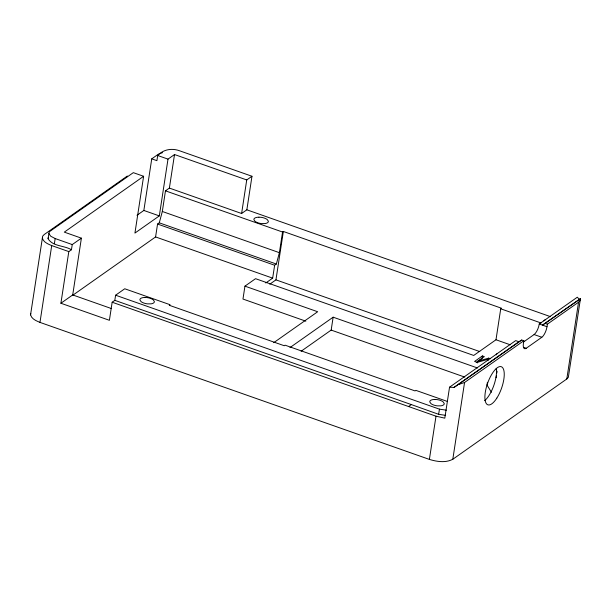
<?xml version="1.0" encoding="UTF-8"?>
<svg xmlns="http://www.w3.org/2000/svg" width="611" height="611" viewBox="0 0 611 611"><rect width="100%" height="100%" fill="white"/><g stroke="black" fill="none" stroke-linecap="round" stroke-linejoin="round"><path stroke-width="0.92" d="M523.619 347.376L526.201 348.278L541.835 337.264A8.653 3.17 -70.6 0 0 546.998 326.725L547.395 324.143L578.548 302.201L580.076 300.566L580.45 298.672L542.469 325.128L580.45 298.672L568.329 377.346L566.802 378.98L452.812 459.258C445.618 463.085 436.865 461.672 429.388 459.411L39.975 322.394C36.309 320.867 31.734 319.095 30.55 314.879L42.663 236.174L44.198 234.54L127.348 176.014M143.616 176.281L64.308 232.134L81.393 238.153L72.243 244.576L71.449 249.754C64.453 245.416 52.554 246.531 48.086 238.702L49.124 232.264L50.148 231.172L133.305 172.653L143.616 176.281L134.932 233.074L159.318 215.897L168.002 159.127L174.517 154.53L246.737 179.94L251.976 176.258L179.771 150.848C172.165 147.946 163.358 149.275 157.699 155.5L156.905 160.662L151.749 158.845L143.845 210.451L136.986 215.278M39.975 322.394L51.714 245.584C48.048 244.056 43.48 242.277 42.296 238.069M54.371 243.713L55.166 238.542L50.713 236.22L48.88 233.532M447.252 401.404L415.854 390.36L415.06 390.918L285.085 345.184L284.291 345.75L169.27 305.279L170.064 304.713L124.743 288.766L115.601 295.212L114.815 300.352L112.164 302.224L109.392 320.301L60.909 303.247L68.806 251.595L71.449 249.754M60.909 303.247L72.709 294.937L81.393 238.153M72.617 295.373L155.584 236.946L157.554 224.046L159.28 222.832L162.32 211.482L165.474 190.838L169.384 188.081L174.517 154.53M169.384 188.081L241.612 213.499L246.737 179.94M241.612 213.499L246.852 209.81L251.976 176.258M265.793 282.985L272.659 278.142L274.637 265.243L276.355 264.028L279.395 252.679L282.557 232.035L283.351 231.47L501.524 308.242L500.73 308.799L495.987 339.769L473.724 355.449L255.551 278.685L244.95 286.147L242.972 299.054L305.821 321.165M269.795 284.191L275.943 279.861L283.351 231.47M301.108 351.256L331.17 330.085L333.148 317.185L477.497 367.975M429.388 459.411L436.002 416.183L112.164 302.224M445.625 415.35L438.652 414.319L439.439 409.156L115.601 295.212M526.201 348.278A8.653 3.17 -70.6 0 1 523.406 343.336L523.803 340.755L521.725 340.029L518.876 341.748L515.669 340.617L449.543 387.191L444.8 418.161L436.002 416.183M452.812 459.258L464.559 382.478L523.803 340.755M477.512 362.934L477.779 361.216L484.324 356.603L482.415 355.93L474.594 361.437L477.252 362.376L488.319 359.199L487.876 360.269M482.415 355.93L482.018 358.512L476.336 362.522M488.395 359.848L488.663 358.13L490.442 358.756M487.418 382.265L486.99 385.029L491.427 392.239M496.117 377.735L496.399 375.872M496.827 373.077L497.11 371.213M566.802 378.98L578.548 302.201M30.55 314.879L30.794 313.619M48.086 238.702L48.33 237.442M151.749 158.845L158.203 154.3L162.518 152.635M273.736 342.679L317.674 311.74L244.95 286.147M289.981 347.583L333.148 317.185M408.683 406.452L411.333 404.581L438.652 414.319M523.673 341.885L534.098 334.545A8.653 3.17 -70.6 0 0 539.261 323.998L577.303 297.213L579.243 299.23M449.543 387.191L454.011 387.427L518.876 341.748M454.011 387.427L521.725 340.029M464.559 382.478L458.51 384.548M477.779 361.216L488.663 358.13M439.439 409.156L446.412 410.187M157.699 155.5L168.002 159.127M246.852 209.81L550.557 316.674M545.317 323.41L547.395 324.143M165.474 190.838L282.557 232.035M500.73 308.799L541.094 322.998M539.261 323.998L546.998 326.725M534.098 334.545L541.835 337.264M162.32 211.482L279.395 252.679M143.845 210.451L159.318 215.897M495.987 339.769L510.315 344.81M159.28 222.832L276.355 264.028M157.554 224.046L274.637 265.243M155.584 236.946L272.659 278.142M275.943 279.861L479.757 351.569M331.17 330.085L464.757 377.094M51.714 245.584L68.806 251.595M114.815 300.352L411.333 404.581M72.709 294.937L111.317 308.524M55.166 238.542L72.243 244.576M496.247 368.341A20.201 7.408 -70.6 0 1 484.676 400.633M543.905 320.836A7.103 3.024 8.7 0 1 545.623 319.629M496.285 354.846A4.544 1.932 8.7 0 1 497.484 353.57M258.911 217.18L257.2 217.302A7.103 3.024 8.7 0 0 253.886 219.632L255.031 221.319A7.462 3.177 8.7 0 0 261.477 223.588L265.052 223.565A7.103 3.024 8.7 0 0 268.366 221.228L267.221 219.548A7.462 3.177 8.7 0 0 260.775 217.279L258.911 217.18M144.922 297.458L143.211 297.58A7.103 3.024 8.7 0 0 139.896 299.909L141.049 301.597A7.462 3.177 8.7 0 0 147.495 303.866L151.07 303.843A7.103 3.024 8.7 0 0 154.377 301.506L153.231 299.825A7.462 3.177 8.7 0 0 146.785 297.557L144.922 297.458M434.788 399.449L433.077 399.571A7.103 3.024 8.7 0 0 429.762 401.901L430.915 403.588A7.462 3.177 8.7 0 0 437.361 405.857L440.936 405.834A7.103 3.024 8.7 0 0 444.243 403.497L443.097 401.817A7.462 3.177 8.7 0 0 436.651 399.548L434.788 399.449M496.819 398.128A20.201 7.401 -70.6 0 0 501.6 366.844A20.201 7.401 -70.6 0 0 485.294 392.285A20.201 7.401 -70.6 0 0 496.819 398.128"/></g></svg>
